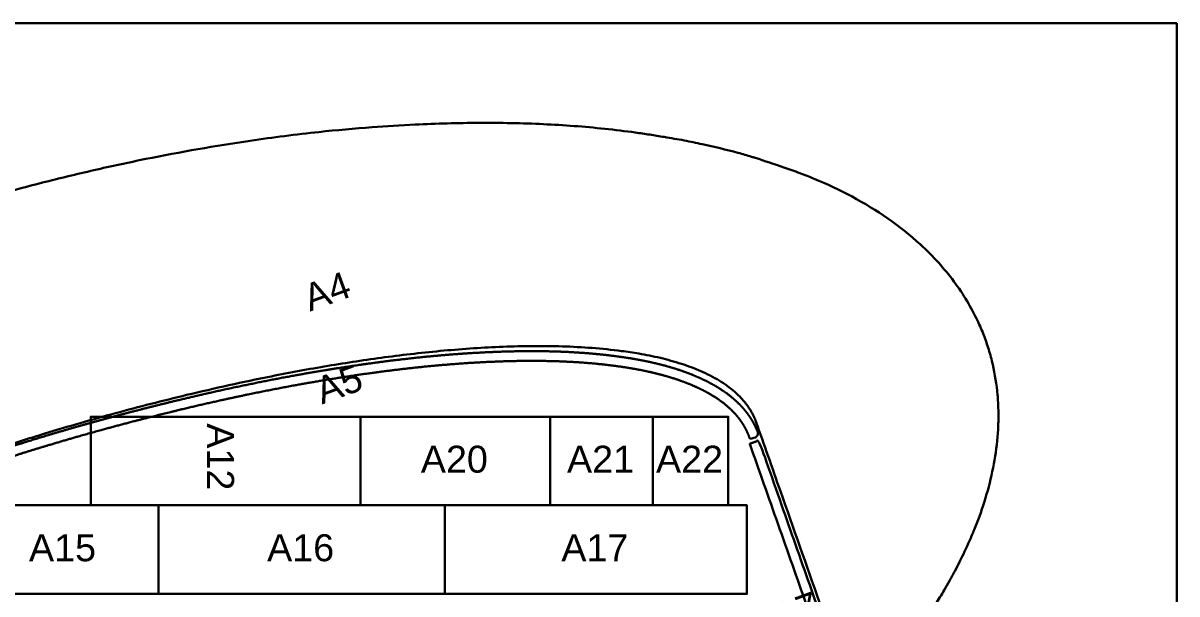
# Model space of a CAD drawing. Header units: inches. Extents: x 21 to 6890, y 10 to 2258.
# Drawn here: x 4751 to 6890, y 1201 to 2258 of the extents above; entities that cross this region are included whole.
import ezdxf

# ---------------------------------------------------------------- set-up
doc = ezdxf.new("R2010")
doc.units = ezdxf.units.IN
doc.header["$MEASUREMENT"] = 0
doc.header["$XCLIPFRAME"] = 0
doc.layers.add('AA LINE', color=3, linetype='Continuous', lineweight=30)
doc.styles.get("Standard").update_dxf_attribs({"font": 'arial.ttf'})
picture_1 = doc.add_image_def('image2.jpg', size_in_pixel=(12742, 8499))

msp = doc.modelspace()

# ---------------------------------------------------------------- linework, layer by layer
at = {"layer": 'AA LINE', "color": 4}
msp.add_line((5376.453226746917, 1365.357027754256), (4876.653226746928, 1365.357027754271), dxfattribs=at)
for points in [[(5376.653226746928, 1529.357027754271), (5376.653226746928, 1365.357027754271), (4876.653226746928, 1365.357027754271), (4876.653226746928, 1529.357027754271)], [(5376.653226746928, 1529.357027754271), (5728.653226746928, 1529.357027754271), (5728.653226746928, 1365.357027754271), (5376.653226746928, 1365.357027754271)], [(5728.653226746928, 1529.357027754271), (5918.653226746928, 1529.357027754271), (5918.653226746928, 1365.357027754271), (5728.653226746928, 1365.357027754271)], [(5918.653226746928, 1529.357027754271), (6058.653226746929, 1529.357027754271), (6058.653226746929, 1365.357027754271), (5918.653226746928, 1365.357027754271)], [(4650.187042776479, 1365.357027754271), (5002.187042776479, 1365.357027754271), (5002.187042776479, 1201.357027754271), (4650.187042776479, 1201.357027754271)], [(5002.187042776479, 1365.357027754271), (5533.187042776479, 1365.357027754271), (5533.187042776479, 1201.357027754271), (5002.187042776479, 1201.357027754271)], [(5533.187042776479, 1365.357027754271), (6093.187042776479, 1365.357027754271), (6093.187042776479, 1201.357027754271), (5533.187042776479, 1201.357027754271)]]:
    msp.add_lwpolyline(points, close=True, dxfattribs=at)
msp.add_open_spline([(6108.373558124103, 2008.918112430412), (6126.124755289578, 2003.136719395053), (6143.873060788855, 1997.356238240663), (6171.517373183609, 1987.806129453118), (6181.460620775511, 1984.259588910423), (6200.259884099867, 1977.222490205382), (6209.123133935731, 1973.76286076412), (6241.722658851371, 1960.348464259234), (6265.204677255429, 1949.350453365677), (6333.755563909972, 1912.608553955677), (6376.929951998477, 1883.116900497942), (6426.708858534576, 1837.494587152406), (6438.041403859532, 1826.126040652536), (6458.647113903264, 1803.309620157287), (6468.014121159065, 1791.938871033689), (6485.610714462933, 1768.32433803286), (6493.837911696012, 1756.088454919339), (6508.604211686236, 1731.495035839059), (6515.207929208684, 1719.175469044636), (6525.186943960301, 1697.998500262674), (6528.916044748356, 1689.305276335781), (6535.731077918693, 1671.665520155929), (6538.818247987174, 1662.71991662087), (6544.349947116495, 1644.62573536031), (6546.795274075861, 1635.477433669115), (6553.171935886769, 1607.803004165496), (6556.144394370318, 1589.047059128974), (6558.696645143164, 1560.695284749465), (6559.227227049048, 1551.180849363267), (6559.65869956037, 1532.139200621833), (6559.562119264983, 1522.610084092808), (6558.389014755228, 1494.036403428323), (6556.4291349377, 1475.005513817286), (6547.444345425303, 1418.274750386186), (6537.314554675408, 1380.936830920251), (6521.137009212337, 1336.535480169459), (6517.928552645344, 1328.242893315557), (6511.785557462935, 1313.209709415063), (6508.896464914082, 1306.44439040303), (6500.024564959064, 1286.499839709064), (6493.759603165699, 1273.515594981811), (6484.589100875497, 1254.968850386456), (6481.774849016028, 1249.336768004865), (6478.950545197598, 1243.685723058904), (6475.554150537163, 1237.601230816126), (6472.167611616531, 1231.535457420421), (6465.46796244889, 1219.68181640896), (6462.157372226457, 1213.89257242114), (6456.284577700774, 1203.853879759521), (6453.746649279082, 1199.590020648243), (6446.256059394492, 1187.272603987319), (6441.210767175521, 1179.2782495307), (6433.294132241265, 1166.897135772447), (6430.454651376071, 1162.48835310258), (6427.598205133762, 1158.054147883285), (6424.311420798663, 1153.289241089598), (6421.024133289567, 1148.523602752637), (6413.610741214636, 1137.83721064997), (6409.476247364726, 1131.919205749782), (6401.942972405433, 1121.304526374846), (6398.565897977429, 1116.596217663751), (6391.693512383788, 1107.246021502502), (6388.196785925449, 1102.607964342398), (6377.424030817913, 1088.926335854161), (6369.865414180573, 1080.115136723525), (6359.224365737753, 1069.513277062051), (6356.73211434965, 1067.14300364938), (6350.980395963603, 1061.955204671725), (6347.68677336459, 1059.16281303242), (6340.818772318422, 1053.92030129996), (6337.244796954472, 1051.471900214059), (6330.417937216507, 1047.501901914478), (6327.220425016129, 1045.882702364073), (6321.876758078635, 1043.784472487776), (6319.814225573717, 1043.107856214159), (6315.592425037857, 1042.056117794138), (6313.433980752639, 1041.682106472344), (6309.074221691537, 1041.274913215846), (6306.874492192552, 1041.239610724293), (6302.4838907637, 1041.53092269826), (6300.292679941629, 1041.859274349448), (6295.996615927403, 1042.908728613194), (6293.894582855834, 1043.628006070557), (6289.587559309044, 1045.536778136778), (6287.404568977493, 1046.775118739951), (6283.937974182494, 1049.231197501179), (6282.580065550353, 1050.349224763714), (6280.041169946386, 1052.754470728828), (6278.855995967982, 1054.040379060574), (6275.528101027083, 1058.089581023534), (6273.612609517249, 1061.044710061276), (6270.833712688558, 1066.107703971498), (6269.836762186137, 1068.152625980215), (6267.998277479403, 1072.272906079782), (6267.154886546296, 1074.352554845343), (6265.25110144571, 1079.329907595918), (6264.231264979723, 1082.236042995118), (6263.214523707093, 1085.132873127466), (6251.271045592393, 1119.055189920644), (6239.304205034276, 1153.04528575623), (6203.35023463331, 1255.170638536739), (6179.309656062816, 1323.460960758031), (6140.140913279521, 1434.727409479699), (6125.029067896435, 1477.656191829472), (6109.917569602823, 1520.583967219248), (6108.790971274355, 1523.293816638932), (6107.651175100034, 1526.038357369831), (6105.715212345747, 1530.332543937427), (6104.967618078253, 1531.908426987993), (6103.395422976491, 1535.02511051435), (6102.573512978807, 1536.566144881038), (6100.003703696607, 1541.136716450313), (6098.151268644518, 1544.114065886427), (6092.17735723681, 1552.90015475322), (6087.675965119078, 1558.48027894078), (6079.035339471009, 1567.79006861275), (6075.043972885161, 1571.652771915131), (6061.908955445191, 1583.201851154673), (6052.170676985536, 1590.110782514118), (6036.498411751962, 1599.586300078834), (6030.894767490112, 1602.683000667861), (6019.507204679334, 1608.516721258954), (6013.718796947896, 1611.250538191128), (5996.122968639478, 1618.955017132942), (5984.086119927304, 1623.429364788866), (5965.426037215801, 1629.467441888551), (5958.92524319903, 1631.409990400829), (5945.861589231657, 1635.03659941829), (5939.295861799574, 1636.719248110395), (5919.513215579265, 1641.412924641506), (5906.210814991571, 1644.069673297457), (5882.259881106421, 1648.162044556924), (5871.637792387801, 1649.73707705989), (5842.792677816919, 1653.509076884158), (5824.535546988233, 1655.369106751513), (5787.952318362613, 1658.189061367647), (5769.624726310633, 1659.147253781524), (5714.586926003436, 1660.860919715003), (5677.821150619229, 1660.454586063624), (5604.428295813834, 1657.588640656929), (5567.80223796144, 1655.126127963212), (5494.714930355576, 1648.49827620912), (5458.252578641577, 1644.330833463955), (5386.575306685086, 1634.776154545132), (5351.355954754295, 1629.436951063511), (5281.098635432003, 1617.635268887035), (5246.060358769506, 1611.170303593415), (5158.678958877323, 1593.753341973028), (5106.453557100625, 1582.175249486401), (5032.35653770351, 1564.380738480711), (5010.300768855826, 1558.912840440982), (4966.275102396305, 1547.665888890736), (4944.305561842759, 1541.883708998208), (4878.539518918956, 1524.040394798121), (4834.885602727734, 1511.482512382787), (4776.357492171648, 1493.591908025522), (4761.286446226046, 1488.890219025412), (4709.219217549629, 1472.306592767181), (4672.362371381137, 1459.978292045383), (4617.645413291348, 1441.386124388776), (4599.744831382252, 1435.257636104372), (4581.843522630688, 1429.128897763523), (4581.843522179127, 1429.128897608909), (4581.843521727597, 1429.128897454309), (4581.843521275992, 1429.128897299695), (4581.534159836983, 1429.022982810707), (4581.224798397989, 1428.917068321661), (4580.915436958965, 1428.811153832659), (4578.03232496786, 1436.732438926115), (4575.314233104522, 1444.200334944584), (4567.161338006333, 1466.600230129955), (4561.727915263296, 1481.528436426884), (4545.43254698187, 1526.299592821884), (4534.575501391138, 1556.129080424343), (4502.018988253939, 1645.577365125118), (4480.334144342282, 1705.155984116685), (4458.252895231852, 1765.823717440882), (4457.850263750702, 1766.929938343757), (4456.642375497654, 1770.248584044307), (4455.837124916228, 1772.460991833792), (4453.421395893367, 1779.098152775546), (4451.810940173409, 1783.522843501148), (4446.9796475764, 1796.796710818158), (4443.758885262241, 1805.645682549828), (4440.363325520592, 1814.974906266372), (4440.18847236868, 1815.455311352994), (4439.663913386203, 1816.896525312444), (4439.314208028966, 1817.857332884956), (4438.265093683263, 1820.739750860226), (4437.565686420797, 1822.661356520864), (4435.467470200163, 1828.426158208251), (4434.068666808655, 1832.269338940543), (4432.593677161594, 1836.321839689768), (4432.517487061368, 1836.531170269848), (4432.288916793199, 1837.159161920394), (4432.136536657867, 1837.577822901334), (4431.67939636843, 1838.833805524129), (4431.374636330843, 1839.671126845725), (4430.460356573631, 1842.183089833848), (4429.850837209435, 1843.857730523606), (4429.19628233231, 1845.656105268306), (4429.151246641367, 1845.779839812221), (4429.016139571145, 1846.151043436864), (4428.926068194398, 1846.398512510521), (4428.655854071706, 1847.140919711117), (4428.475711333141, 1847.635857817626), (4428.243881302637, 1848.272805591546), (4428.192194008587, 1848.414815264794), (4428.054026449228, 1848.794427514334), (4427.967570283215, 1849.031963878307), (4427.793075795516, 1849.511383542889), (4427.705036692159, 1849.753268991418), (4427.436091159934, 1850.492190768298), (4427.250356508941, 1851.00249252791), (4426.856231722047, 1852.085341480382), (4426.648269125127, 1852.656714019507), (4426.24083268357, 1853.776136442549), (4426.56601149366, 1853.884369973817), (4426.891190303793, 1853.992603505143), (4427.216369113868, 1854.10083703641), (4427.216369522079, 1854.100837172296), (4427.21636993026, 1854.100837308153), (4427.21637033847, 1854.100837444009), (4480.391776970586, 1871.799502132544), (4533.572891272559, 1889.500256473762), (4603.600179339539, 1911.378397438613), (4620.163876267453, 1916.447069760742), (4653.363828442232, 1926.348634493242), (4669.998433662765, 1931.186025403028), (4720.000477687366, 1945.360851948786), (4753.466144824922, 1954.360941409391), (4818.805195228268, 1971.011778573909), (4850.666380067951, 1978.708599284025), (4914.570196072453, 1993.327334632787), (4946.613228268352, 2000.247689237159), (5042.990367915828, 2019.764986316349), (5107.572421821997, 2031.119547680366), (5214.79097299119, 2046.791948018825), (5257.275545685274, 2052.184339395051), (5332.681883636846, 2060.213770416038), (5365.564516524156, 2063.199121250651), (5424.968661474658, 2067.617507079322), (5451.472329874841, 2069.240192759895), (5497.799853515387, 2071.445543922713), (5517.611270430831, 2072.188563254484), (5557.262340932966, 2073.260426026285), (5577.100457202568, 2073.586327537018), (5636.62148485334, 2073.866206330535), (5676.311511459918, 2073.123098685228), (5734.933059409594, 2070.375478185593), (5753.922616454581, 2069.22820322045), (5810.811025153101, 2064.956218515534), (5848.629547712697, 2061.002275694376), (5895.222304264184, 2054.533670796209), (5904.167795484156, 2053.2159097722), (5922.036598495278, 2050.448183477445), (5930.96052257021, 2049.002455540405), (5952.277261951747, 2045.460647338183), (5964.665758508808, 2043.330740385307), (5977.065803630639, 2041.198588298892), (5988.191169913129, 2038.842333255914), (5999.2996753592, 2036.489278433491), (6032.575956905899, 2029.224621926445), (6054.694539285481, 2024.107599315419), (6080.934986194012, 2016.996295100191), (6085.261831207606, 2015.789333847784), (6093.675476858507, 2013.36640069856), (6097.762533419487, 2012.149124032785), (6104.01694797458, 2010.250980006498), (6106.191322544805, 2009.58579028914), (6108.364987688501, 2008.920818785405)], degree=3, knots=[0, 0, 0, 0, 56.11480333586314, 56.11480333586314, 87.74533227000119, 87.74533227000119, 116.1314037677689, 116.1314037677689, 192.6132412404122, 192.6132412404122, 345.5769161856988, 345.5769161856988, 393.330865911048, 393.330865911048, 437.2051216035465, 437.2051216035465, 481.079377296045, 481.079377296045, 522.7186782903581, 522.7186782903581, 550.9299078589811, 550.9299078589811, 579.141137427604, 579.141137427604, 607.3523669962269, 607.3523669962269, 663.7748261334737, 663.7748261334737, 692.1536097310999, 692.1536097310999, 720.5323933287262, 720.5323933287262, 777.289960523979, 777.289960523979, 890.8050949144854, 890.8050949144854, 917.1454153929353, 917.1454153929353, 939.0220039216591, 939.0220039216591, 982.2256337994367, 982.2256337994367, 1001.143902469475, 1001.143902469475, 1001.143902469475, 1021.973850665562, 1021.973850665562, 1041.96560339115, 1041.96560339115, 1056.835739313928, 1056.835739313928, 1085.172611281614, 1085.172611281614, 1100.897377755513, 1100.897377755513, 1100.897377755513, 1118.288884095582, 1118.288884095582, 1139.936826396643, 1139.936826396643, 1157.241243448816, 1157.241243448816, 1174.545660500989, 1174.545660500989, 1209.154494605335, 1209.154494605335, 1219.425412453536, 1219.425412453536, 1232.264171565489, 1232.264171565489, 1245.102930677441, 1245.102930677441, 1255.601737521339, 1255.601737521339, 1261.961092846528, 1261.961092846528, 1268.320448171716, 1268.320448171716, 1274.679803496904, 1274.679803496904, 1281.074735154831, 1281.074735154831, 1287.469666812757, 1287.469666812757, 1294.695452531916, 1294.695452531916, 1299.797845871707, 1299.797845871707, 1304.900239211499, 1304.900239211499, 1315.105025891083, 1315.105025891083, 1321.778919057081, 1321.778919057081, 1328.45281222308, 1328.45281222308, 1337.68190351934, 1337.68190351934, 1337.68190351934, 1337.916926061606, 1337.916926061606, 1338.386971146138, 1338.386971146138, 1338.68190351934, 1338.68190351934, 1338.68190351934, 1347.633569739699, 1347.633569739699, 1352.913858344015, 1352.913858344015, 1358.194146948332, 1358.194146948332, 1368.754724156965, 1368.754724156965, 1390.14995283776, 1390.14995283776, 1406.716449165468, 1406.716449165468, 1442.576501214471, 1442.576501214471, 1461.817026998079, 1461.817026998079, 1481.057552781688, 1481.057552781688, 1519.538604348905, 1519.538604348905, 1539.88972492519, 1539.88972492519, 1560.240845501476, 1560.240845501476, 1600.943086654046, 1600.943086654046, 1633.138607465558, 1633.138607465558, 1688.187022779083, 1688.187022779083, 1743.235438092608, 1743.235438092608, 1853.332268719658, 1853.332268719658, 1963.429099346708, 1963.429099346708, 2073.525929973758, 2073.525929973758, 2180.394535761512, 2180.394535761512, 2287.263141549266, 2287.263141549266, 2447.629711605169, 2447.629711605169, 2515.770799991824, 2515.770799991824, 2583.91188837848, 2583.91188837848, 2720.194065151792, 2720.194065151792, 2767.5716233481, 2767.5716233481, 2884.183016031055, 2884.183016031055, 2940.93997241412, 2940.93997241412, 2940.93997241412, 2940.939973845793, 2940.939973845793, 2940.939973845793, 2941.920810162752, 2941.920810162752, 2941.920810162752, 2941.973596184138, 2941.973596184138, 2942.07916822691, 2942.07916822691, 2942.290312312453, 2942.290312312453, 2942.712600483541, 2942.712600483541, 2942.720443577545, 2942.720443577545, 2942.736129765553, 2942.736129765553, 2942.76750214157, 2942.76750214157, 2942.830246893602, 2942.830246893602, 2942.833653328883, 2942.833653328883, 2942.840466199445, 2942.840466199445, 2942.854091940568, 2942.854091940568, 2942.881343422815, 2942.881343422815, 2942.882827762367, 2942.882827762367, 2942.885796441471, 2942.885796441471, 2942.891733799681, 2942.891733799681, 2942.9036085161, 2942.9036085161, 2942.904485906153, 2942.904485906153, 2942.906240686259, 2942.906240686259, 2942.909750246471, 2942.909750246471, 2942.91075722391, 2942.91075722391, 2942.912442041771, 2942.912442041771, 2942.914126859632, 2942.914126859632, 2942.917496495354, 2942.917496495354, 2942.920810162752, 2942.920810162752, 2942.920810162752, 2943.948832415279, 2943.948832415279, 2943.948832415279, 2943.948833705768, 2943.948833705768, 2943.948833705768, 3112.055456663701, 3112.055456663701, 3164.009924639572, 3164.009924639572, 3215.964392615442, 3215.964392615442, 3319.873328567183, 3319.873328567183, 3418.138251357271, 3418.138251357271, 3516.403174147358, 3516.403174147358, 3712.933019727533, 3712.933019727533, 3841.350146766473, 3841.350146766473, 3940.344814954825, 3940.344814954825, 4019.915256785006, 4019.915256785006, 4079.279787608913, 4079.279787608913, 4138.644318432819, 4138.644318432819, 4257.373380080635, 4257.373380080635, 4314.339176520967, 4314.339176520967, 4428.270769401631, 4428.270769401631, 4455.381941773648, 4455.381941773648, 4482.493114145667, 4482.493114145667, 4520.185502593757, 4520.185502593757, 4520.185502593757, 4554.205985230149, 4554.205985230149, 4622.246950502932, 4622.246950502932, 4635.712737780953, 4635.712737780953, 4648.489131433396, 4648.489131433396, 4655.307823742435, 4655.307823742435, 4655.307823742435, 4655.307823742435], dxfattribs=at)
for points, weights, knots in [([(6098.771321693797, 1488.41518605308), (6095.934622648622, 1495.82349857673), (6094.794826474345, 1498.568039307614), (6092.858863720072, 1502.862225875196), (6092.111269452549, 1504.438108925776), (6090.539074350801, 1507.554792452134), (6089.717164353117, 1509.095826818793), (6087.147355070932, 1513.666398388082), (6085.2949200188, 1516.643747824196), (6079.321008611163, 1525.429836690975), (6074.819616493389, 1531.009960878578), (6066.178990845319, 1540.319750550548), (6062.187624259458, 1544.182453852929), (6049.052606819472, 1555.731533092413), (6039.314328359846, 1562.640464451888), (6023.642063126257, 1572.115982016617), (6018.038418864407, 1575.21268260563), (6006.650856053644, 1581.046403196723), (6000.862448322192, 1583.780220128912), (5983.266620013759, 1591.484699070712), (5971.229771301614, 1595.959046726679), (5952.569688590125, 1601.99712382632), (5946.06889457334, 1603.939672338597), (5933.005240605968, 1607.566281356088), (5926.439513173884, 1609.248930048164), (5906.656866953575, 1613.942606579276), (5893.354466365867, 1616.599355235211), (5869.403532480731, 1620.691726494693), (5858.78144376214, 1622.266758997659), (5829.936329191214, 1626.038758821927), (5811.679198362499, 1627.898788689311), (5775.095969736909, 1630.718743305446), (5756.768377684942, 1631.676935719308), (5701.730577377731, 1633.390601652801), (5664.964801993525, 1632.984268001422), (5591.571947188188, 1630.118322594713), (5554.945889335779, 1627.655809900981), (5481.858581729887, 1621.02795814686), (5445.396230015859, 1616.860515401695), (5373.718958059368, 1607.305836482901), (5338.49960612862, 1601.966633001309), (5268.242286806298, 1590.164950824848), (5233.204010143744, 1583.699985531155), (5145.822610251633, 1566.283023910797), (5093.597208474892, 1554.704931424185), (5019.50018907782, 1536.91042041848), (4997.444420230122, 1531.442522378765), (4953.418753770571, 1520.195570828535), (4931.449213217069, 1514.413390935977), (4865.683170293223, 1496.570076735919), (4822.02925410203, 1484.012194320555), (4763.501143545973, 1466.121589963262), (4748.430097600356, 1461.419900963181), (4696.362868923939, 1444.83627470495), (4659.506022755447, 1432.507973983152), (4595.392138457811, 1410.495604893305), (4577.491556548642, 1404.367116608886), (4559.590247797123, 1398.238378268022), (4559.590247345562, 1398.238378113452), (4559.590246894031, 1398.238377958852), (4559.590246442456, 1398.238377804253), (4559.280885003432, 1398.132463315236), (4558.971523564467, 1398.026548826204), (4558.662162125428, 1397.920634337144), (4556.541952590398, 1403.745862159146), (4554.510985500541, 1409.32589837821), (4552.503815927584, 1414.840551456927), (4558.181797743467, 1416.78321815369), (4563.859779559292, 1418.725884850438), (4569.537761375146, 1420.668551547187), (4569.537772016321, 1420.668555187945), (4569.537782657468, 1420.668558828732), (4569.537793298585, 1420.668562469476), (4588.729267668385, 1427.234739231873), (4617.33635788776, 1437.212012330037), (4668.362521046596, 1454.436493850717), (4700.241068568413, 1464.999982544843), (4749.700125230547, 1480.690733811188), (4767.151783264444, 1486.096449150845), (4807.103886210954, 1498.184550599773), (4829.626549912251, 1504.791745796243), (4876.79895267922, 1518.216692938407), (4901.458431187928, 1525.00025581507), (4950.888904148405, 1538.153528390274), (4975.658198932111, 1544.523276789503), (5025.302506392005, 1556.869757489676), (5050.178289706569, 1562.846391216033), (5115.089280753817, 1577.841797952914), (5155.210359378513, 1586.516470125087), (5235.728033303004, 1602.548813637255), (5276.124789463354, 1609.905991269257), (5336.917782515999, 1619.808886280119), (5357.215668548217, 1622.921276978359), (5397.876837220041, 1628.741594455085), (5418.240131199256, 1631.45232079297), (5479.865862443038, 1638.959720916576), (5521.236626889773, 1643.055373996958), (5583.495201531257, 1647.435207630387), (5604.281757272618, 1648.600858947055), (5645.917762534269, 1650.278627165778), (5666.781546919663, 1650.794418365618), (5708.8734639257, 1650.991436007021), (5730.100648555859, 1650.659749921597), (5772.552180713929, 1648.933610873089), (5793.775961939462, 1647.539160425378), (5825.571721550424, 1644.500580059128), (5836.163789527446, 1643.329584449729), (5857.326214415645, 1640.643964030252), (5867.917436653237, 1639.126881723754), (5890.703313826364, 1635.374779978414), (5902.895074805039, 1633.065710008635), (5921.110537005194, 1629.037971374546), (5927.170336268186, 1627.601356566851), (5939.25754589123, 1624.52060413334), (5945.282852301533, 1622.876933532312), (5958.488893266067, 1619.014177076151), (5965.663506229974, 1616.744929368531), (5981.651419367334, 1611.229354922132), (5990.440016125763, 1607.879310656102), (6003.454087509961, 1602.326359123569), (6007.764380526058, 1600.387169662859), (6014.177518773138, 1597.335436140329), (6016.306528044921, 1596.294368696861), (6020.545409517332, 1594.162803646697), (6022.652569926415, 1593.073892951735), (6032.030735793187, 1588.090110235291), (6039.211065373105, 1583.902569144305), (6053.23041105912, 1574.70511831433), (6060.064124516777, 1569.695563599449), (6072.077753200151, 1559.603080247045), (6077.346137785379, 1554.667267154025), (6087.291782661208, 1544.099868905203), (6091.969667229697, 1538.468711101359), (6098.040705338628, 1529.96730280267), (6099.769118116061, 1527.383125370859), (6102.239124347469, 1523.412823910035), (6103.041942962793, 1522.073766208948), (6104.603870741438, 1519.364494270103), (6105.362706854661, 1517.994604711824), (6106.465203537313, 1515.919327731997), (6106.82680961555, 1515.22405376608), (6107.538030027789, 1513.826526576489), (6107.89092061571, 1513.117198086165), (6108.733847923065, 1511.383796795005), (6109.216683694363, 1510.357177525609), (6110.152027066227, 1508.30898582561), (6110.597055698743, 1507.304047351568), (6111.976742607962, 1504.129212295458), (6112.851672975679, 1502.020982155718), (6113.682056545467, 1500.023629259256), (6113.809973195891, 1499.715946518928), (6115.639399784673, 1494.706368204231), (6115.750042901838, 1494.392060331647), (6110.090469165776, 1492.399768905448), (6104.430895429801, 1490.407477479249), (6098.771321693797, 1488.415186053109)], [1, 1, 1, 1, 1, 1, 1, 1, 1, 1, 1, 1, 1, 1, 1, 1, 1, 1, 1, 1, 1, 1, 1, 1, 1, 1, 1, 1, 1, 1, 1, 1, 1, 1, 1, 1, 1, 1, 1, 1, 1, 1, 1, 1, 1, 1, 1, 1, 1, 1, 1, 1, 1, 1, 1, 1, 1, 1, 1, 1, 1, 1, 1, 1, 1, 1, 1, 1, 1, 1, 1, 1, 1, 1, 1, 1, 1, 1, 1, 1, 1, 1, 1, 1, 1, 1, 1, 1, 1, 1, 1, 1, 1, 1, 1, 1, 1, 1, 1, 1, 1, 1, 1, 1, 1, 1, 1, 1, 1, 1, 1, 1, 1, 1, 1, 1, 1, 1, 1, 1, 1, 1, 1, 1, 1, 1, 1, 1, 1, 1, 1, 1, 1, 1, 1, 1, 1, 1, 1, 1, 1, 1, 1, 1, 1, 1, 1, 1, 1, 0.9999999999999998, 0.999743065558132, 0.999743065558132, 0.9999999999999998, 1, 1, 1], [0, 0, 0, 0, 8.951666220358675, 8.951666220358675, 14.23195482467508, 14.23195482467508, 19.51224342899195, 19.51224342899195, 30.07282063762477, 30.07282063762477, 51.46804931841962, 51.46804931841962, 68.0345456461282, 68.0345456461282, 103.8945976951308, 103.8945976951308, 123.1351234787394, 123.1351234787394, 142.3756492623479, 142.3756492623479, 180.8567008295649, 180.8567008295649, 201.2078214058501, 201.2078214058501, 221.5589419821354, 221.5589419821354, 262.2611831347058, 262.2611831347058, 294.4567039462181, 294.4567039462181, 349.505119259743, 349.505119259743, 404.5535345732678, 404.5535345732678, 514.650365200318, 514.650365200318, 624.7471958273677, 624.7471958273677, 734.8440264544174, 734.8440264544174, 841.7126322421719, 841.7126322421719, 948.5812380299257, 948.5812380299257, 1108.947808085828, 1108.947808085828, 1177.088896472483, 1177.088896472483, 1245.229984859139, 1245.229984859139, 1381.512161632451, 1381.512161632451, 1428.88971982876, 1428.88971982876, 1545.501112511714, 1545.501112511714, 1602.25806889478, 1602.25806889478, 1602.25806889478, 1602.258070326453, 1602.258070326453, 1602.258070326453, 1603.238906643412, 1603.238906643412, 1603.238906643412, 1603.277724915543, 1603.277724915543, 1603.277724915543, 1621.271582778094, 1621.271582778094, 1621.271582778094, 1621.271616500532, 1621.271616500532, 1621.271616500532, 1682.090537928498, 1682.090537928498, 1782.524652404733, 1782.524652404733, 1837.110112947169, 1837.110112947169, 1907.241042534259, 1907.241042534259, 1983.656798228583, 1983.656798228583, 2060.072553922907, 2060.072553922907, 2136.488309617231, 2136.488309617231, 2259.015936142208, 2259.015936142208, 2381.543562667186, 2381.543562667186, 2442.807375929675, 2442.807375929675, 2504.071189192164, 2504.071189192164, 2627.866467746277, 2627.866467746277, 2689.764107023334, 2689.764107023334, 2751.661746300391, 2751.661746300391, 2814.482984018834, 2814.482984018834, 2877.304221737277, 2877.304221737277, 2908.714840596499, 2908.714840596499, 2940.125459455721, 2940.125459455721, 2976.3735157042, 2976.3735157042, 2994.49754382844, 2994.49754382844, 3012.62157195268, 3012.62157195268, 3034.33621159652, 3034.33621159652, 3061.269280146787, 3061.269280146787, 3074.735814421921, 3074.735814421921, 3081.469081559487, 3081.469081559487, 3088.202348697054, 3088.202348697054, 3111.537238745482, 3111.537238745482, 3134.872128793911, 3134.872128793911, 3154.313152621857, 3154.313152621857, 3173.754176449803, 3173.754176449803, 3181.958661905869, 3181.958661905869, 3186.060904633901, 3186.060904633901, 3190.163147361934, 3190.163147361934, 3192.21426872595, 3192.21426872595, 3194.265390089967, 3194.265390089967, 3197.257787729722, 3197.257787729722, 3200.250185369476, 3200.250185369476, 3206.858617207979, 3206.858617207979, 3206.858617207979, 3206.914145681474, 3206.914145681474, 3206.914145681474, 3207.914145681474, 3207.914145681474, 3207.914145681474, 3207.914145681474]), ([(6098.520019914589, 1479.451609270061), (6113.631518208158, 1436.523833880284), (6128.7433635912, 1393.595051530497), (6167.912106374481, 1282.328602808844), (6191.952684945047, 1214.038280587552), (6227.906655346012, 1111.912927807072), (6239.873495904086, 1077.922831971456), (6255.237175452069, 1034.603588970461), (6256.253916724656, 1031.706758838085), (6257.273753190688, 1028.800623438928), (6258.845689224354, 1024.690873794021), (6259.327979087028, 1023.47279796065), (6259.831736350998, 1022.259921354165), (6265.372750396519, 1024.56150603991), (6270.913764442097, 1026.863090725611), (6276.454778487632, 1029.164675411415), (6276.285677648861, 1029.571781927454), (6276.117715689163, 1029.983694702834), (6274.905882198464, 1033.006592366782), (6273.897974623612, 1035.801735208861), (6272.644498510037, 1039.359335450655), (6272.434103586549, 1039.958786071041), (6272.221407873278, 1040.564784241676), (6272.21946405334, 1040.570322441166), (6272.217517524882, 1040.575859689252), (6272.2155682883, 1040.581395984565), (6256.85202046127, 1083.90026486685), (6244.885305505811, 1117.890003936158), (6208.93169362645, 1220.014338311823), (6184.891329724398, 1288.304050688511), (6145.722556246414, 1399.570586551646), (6130.610479920068, 1442.500024950666), (6115.498741122571, 1485.428483548599), (6109.839167386568, 1483.43619212243), (6104.179593650593, 1481.443900696289), (6098.52001991456, 1479.45160927009)], [1, 1, 1, 1, 1, 1, 1, 1, 1, 1, 1, 1, 1, 1, 1, 1, 1, 1, 1, 1, 1, 1, 1, 0.9999999202544305, 0.9999999202544305, 1, 1, 1, 1, 1, 1, 1, 1, 1, 1, 1], [3206.914145681474, 3206.914145681474, 3206.914145681474, 3206.914145681474, 3207.209078054676, 3207.209078054676, 3207.679123139208, 3207.679123139208, 3207.914145681474, 3207.914145681474, 3207.914145681474, 3217.143236977734, 3217.143236977734, 3221.045078532952, 3221.045078532952, 3221.045078532952, 3222.045078532953, 3222.045078532953, 3222.045078532953, 3223.589230372934, 3223.589230372934, 3233.245246617253, 3233.245246617253, 3235.175516884571, 3235.175516884571, 3235.175516884571, 3235.176495121173, 3235.176495121173, 3235.176495121173, 3235.41151610276, 3235.41151610276, 3235.881558065936, 3235.881558065936, 3236.176495121173, 3236.176495121173, 3236.176495121173, 3237.176495121174, 3237.176495121174, 3237.176495121174, 3237.176495121174])]:
    msp.add_rational_spline(points, weights, degree=3, knots=knots, dxfattribs=at)

# ---------------------------------------------------------------- texts
at = {"layer": 'AA LINE', "color": 4, "char_height": 50, "attachment_point": 1}
for s, heights, insert, rotation in [('A4', [50], (5265.790254783669, 1770.894416941646), 19.999999999999996), ('A5', [0], (5288.204964422153, 1598.930403554575), 19.999999999999996), ('A12', [0], (5142.271499542503, 1517.350764779734), 270), ('A7', [0], (6134.528081996452, 1177.566390723699), 19.999999999999996)]:
    msp.add_mtext_dynamic_manual_height_columns(s, width=181.2341024855268, gutter_width=100, heights=heights, dxfattribs=dict(at, insert=insert, rotation=rotation))
for s, width, heights, insert in [('A20', 177.2178004245506, [48.19779277270055], (5488.645459112884, 1475.796804214009)), ('A21', 181.2341024855268, [0], (5759.645459112884, 1475.796804214009)), ('A22', 181.2341024855268, [0], (5924.645459112884, 1475.796804214009)), ('A15', 177.2178004245506, [48.19779277270055], (4762.179275142434, 1311.796804214009)), ('A16', 181.2341024855268, [0], (5203.679275142434, 1311.796804214009)), ('A17', 181.2341024855268, [0], (5749.179275142434, 1311.796804214009))]:
    msp.add_mtext_dynamic_manual_height_columns(s, width=width, gutter_width=100, heights=heights, dxfattribs=dict(at, insert=insert))

# ---------------------------------------------------------------- pictures from other files: only their frames are drawn
at = {"layer": 'AA LINE', "color": 4}
image = msp.add_image(picture_1, insert=(3519.140130585713, 9.71654149391891), size_in_units=(3371.3208333333328, 2248.6937499999995), dxfattribs=at)
image.set_boundary_path([(-0.5, -0.5), (12741.5, 8498.499999999998)])
image.dxf.clipping = 0

doc.saveas('drawing.dxf')
